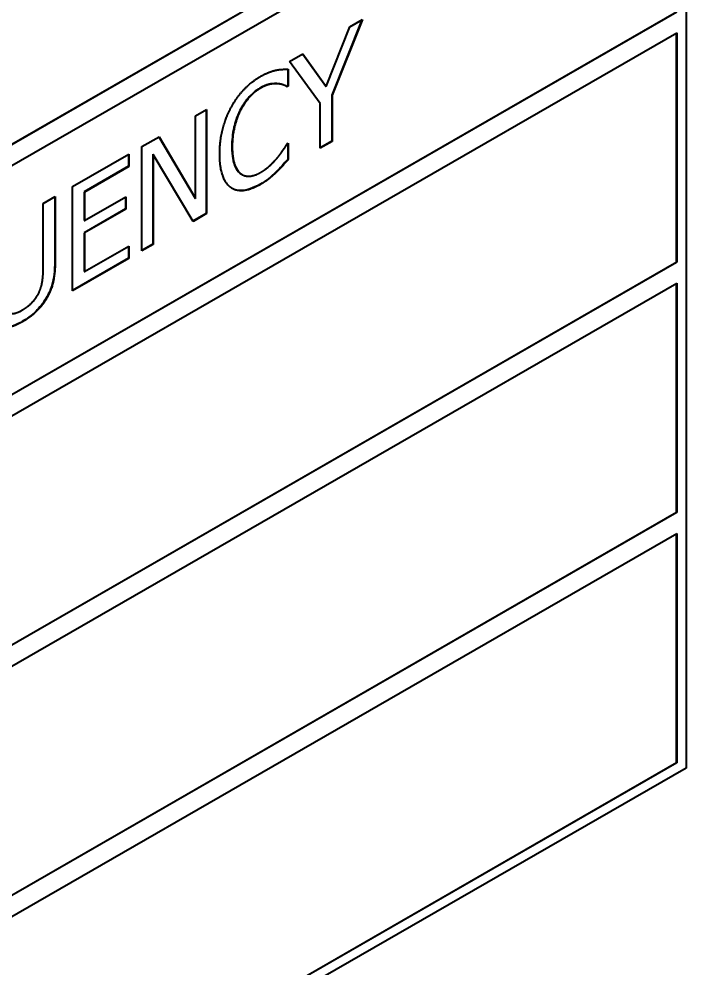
# Model space of a CAD drawing. Header units: millimetres. Extents: x 0 to 5945, y 0 to 4205.
# Drawn here: x 5620.78 to 5627.32, y 3419.03 to 3428.33 of the extents above; entities that cross this region are included whole.
import ezdxf

# ---------------------------------------------------------------- set-up
doc = ezdxf.new("R2010")
doc.units = ezdxf.units.MM
doc.header["$LTSCALE"] = 5
doc.layers.add('가시적인 것(ISO)', color=3, linetype='Continuous', lineweight=40)
doc.layers.add('가시적인 좁은 것(ISO)', color=3, linetype='Continuous', lineweight=35)

msp = doc.modelspace()

# ---------------------------------------------------------------- linework, layer by layer
at = {"layer": '가시적인 것(ISO)'}
for p, q in [((5627.3165, 3440.606), (5627.3165, 3420.9849)), ((5611.495, 3421.7907), (5627.2246, 3430.8488)), ((5627.2282, 3430.8467), (5611.495, 3421.7866)), ((5611.495, 3421.5822), (5627.2282, 3430.6423)), ((5611.495, 3419.3381), (5627.2246, 3428.3961)), ((5627.2282, 3428.3941), (5611.495, 3419.334)), ((5623.7912, 3427.6646), (5624.0233, 3428.2479)), ((5624.1423, 3428.3164), (5623.8457, 3427.58)), ((5624.1479, 3428.3197), (5623.8492, 3427.5779)), ((5624.0233, 3428.2479), (5624.1479, 3428.3197)), ((5611.495, 3419.1296), (5627.2282, 3428.1897)), ((5627.2246, 3425.9435), (5627.2246, 3428.1877)), ((5627.2282, 3428.1897), (5627.2282, 3425.9414)), ((5623.4331, 3427.908), (5623.5634, 3427.9831)), ((5623.562, 3427.9823), (5623.7877, 3427.6666)), ((5623.5634, 3427.9831), (5623.7912, 3427.6646)), ((5623.7318, 3427.4962), (5623.4331, 3427.908)), ((5623.4159, 3427.8324), (5623.4159, 3427.6704)), ((5623.4195, 3427.8323), (5623.4195, 3427.6683)), ((5623.4159, 3427.6704), (5623.4066, 3427.665)), ((5623.4066, 3427.665), (5623.4102, 3427.663)), ((5623.4195, 3427.6683), (5623.4102, 3427.663)), ((5623.4159, 3427.6704), (5623.4195, 3427.6683)), ((5623.7877, 3427.6666), (5623.7912, 3427.6646)), ((5623.7318, 3427.0581), (5623.7318, 3427.4962)), ((5623.8457, 3427.58), (5623.8457, 3427.1278)), ((5623.8457, 3427.58), (5623.8492, 3427.5779)), ((5623.8492, 3427.5779), (5623.8492, 3427.1258)), ((5622.5105, 3427.3768), (5622.6201, 3427.4399)), ((5622.6166, 3427.4378), (5622.6166, 3426.42)), ((5622.6201, 3427.4399), (5622.6201, 3426.418)), ((5622.5105, 3426.5677), (5622.5105, 3427.3768)), ((5621.9876, 3427.0757), (5622.1545, 3427.1718)), ((5622.1528, 3427.1708), (5622.507, 3426.5697)), ((5622.1545, 3427.1718), (5622.5105, 3426.5677)), ((5623.8457, 3427.1278), (5623.7318, 3427.0622)), ((5623.8492, 3427.1258), (5623.7318, 3427.0581)), ((5623.8457, 3427.1278), (5623.8492, 3427.1258)), ((5621.9876, 3426.0537), (5621.9876, 3427.0757)), ((5623.4109, 3427.1052), (5623.4195, 3427.1102)), ((5623.4159, 3427.1081), (5623.4159, 3426.9499)), ((5623.4195, 3427.1102), (5623.4195, 3426.9478)), ((5621.3057, 3426.683), (5621.8587, 3427.0014)), ((5621.8552, 3426.9994), (5621.8552, 3426.8826)), ((5621.8587, 3427.0014), (5621.8587, 3426.8805)), ((5622.0937, 3427), (5622.0937, 3426.1189)), ((5622.0937, 3427), (5622.0972, 3426.998)), ((5622.4883, 3426.3421), (5622.0972, 3426.998)), ((5622.0972, 3426.998), (5622.0972, 3426.1168)), ((5623.4159, 3426.9499), (5623.4195, 3426.9478)), ((5621.8552, 3426.8826), (5621.4197, 3426.6318)), ((5621.8587, 3426.8805), (5621.4232, 3426.6297)), ((5621.8552, 3426.8826), (5621.8587, 3426.8805)), ((5622.9646, 3426.803), (5622.9681, 3426.8009)), ((5623.2985, 3426.8243), (5623.302, 3426.8222)), ((5621.3057, 3425.6611), (5621.3057, 3426.683)), ((5621.02, 3426.5184), (5621.1374, 3426.5861)), ((5621.1339, 3426.584), (5621.1339, 3425.9504)), ((5621.1374, 3426.5861), (5621.1374, 3425.9484)), ((5621.4197, 3426.6318), (5621.4232, 3426.6297)), ((5621.4197, 3426.6318), (5621.4197, 3426.3519)), ((5621.4232, 3426.6297), (5621.4232, 3426.3498)), ((5621.4232, 3426.3498), (5621.8293, 3426.5837)), ((5621.8258, 3426.5817), (5621.8258, 3426.4648)), ((5621.8293, 3426.5837), (5621.8293, 3426.4628)), ((5622.507, 3426.5697), (5622.5105, 3426.5677)), ((5621.02, 3425.8774), (5621.02, 3426.5184)), ((5621.8258, 3426.4648), (5621.4197, 3426.2309)), ((5621.8293, 3426.4628), (5621.4232, 3426.2289)), ((5621.8258, 3426.4648), (5621.8293, 3426.4628)), ((5622.6166, 3426.42), (5622.4865, 3426.3451)), ((5622.6201, 3426.418), (5622.4883, 3426.3421)), ((5622.6166, 3426.42), (5622.6201, 3426.418)), ((5621.4197, 3426.3519), (5621.4232, 3426.3498)), ((5621.4197, 3426.2309), (5621.4232, 3426.2289)), ((5621.4197, 3426.2309), (5621.4197, 3425.8517)), ((5621.4232, 3426.2289), (5621.4232, 3425.8496)), ((5621.4232, 3425.8496), (5621.8587, 3426.1004)), ((5621.8552, 3426.0984), (5621.8552, 3425.9815)), ((5621.8587, 3426.1004), (5621.8587, 3425.9795)), ((5622.0937, 3426.1189), (5621.9876, 3426.0578)), ((5622.0972, 3426.1168), (5621.9876, 3426.0537)), ((5622.0937, 3426.1189), (5622.0972, 3426.1168)), ((5611.495, 3416.8854), (5627.2246, 3425.9435)), ((5627.2282, 3425.9414), (5611.495, 3416.8813)), ((5621.8552, 3425.9815), (5621.3057, 3425.6651)), ((5621.8587, 3425.9795), (5621.3057, 3425.6611)), ((5621.8552, 3425.9815), (5621.8587, 3425.9795)), ((5627.2246, 3425.9435), (5627.2282, 3425.9414)), ((5621.4197, 3425.8517), (5621.4232, 3425.8496)), ((5611.495, 3416.677), (5627.2282, 3425.7371)), ((5627.2246, 3423.4908), (5627.2246, 3425.735)), ((5627.2282, 3425.7371), (5627.2282, 3423.4888)), ((5611.495, 3414.4328), (5627.2246, 3423.4908)), ((5627.2282, 3423.4888), (5611.495, 3414.4287)), ((5627.2246, 3423.4908), (5627.2282, 3423.4888)), ((5611.495, 3414.2243), (5627.2282, 3423.2844)), ((5627.2246, 3421.0382), (5627.2246, 3423.2824)), ((5627.2282, 3423.2844), (5627.2282, 3421.0362)), ((5627.3165, 3420.9849), (5611.4066, 3411.823)), ((5611.495, 3411.9801), (5627.2246, 3421.0382)), ((5627.2282, 3421.0362), (5611.495, 3411.9761)), ((5627.2246, 3421.0382), (5627.2282, 3421.0362))]:
    msp.add_line(p, q, dxfattribs=at)
for points, degree in [([(5623.1466, 3427.7613), (5623.191, 3427.7868), (5623.2691, 3427.8169), (5623.302, 3427.8243)], 2), ([(5623.302, 3427.8243), (5623.3307, 3427.83), (5623.3901, 3427.8336), (5623.4195, 3427.8323)], 2), ([(5622.8594, 3427.4551), (5622.9124, 3427.5543), (5623.057, 3427.7097), (5623.1466, 3427.7613)], 2), ([(5623.3106, 3427.6909), (5623.2769, 3427.6931), (5623.1974, 3427.6746), (5623.1459, 3427.6449)], 2), ([(5623.4102, 3427.663), (5623.3944, 3427.6705), (5623.3457, 3427.6888), (5623.3106, 3427.6909)], 2), ([(5623.1459, 3427.6449), (5623.0893, 3427.6123), (5622.9883, 3427.5003), (5622.9503, 3427.4271)], 2), ([(5622.749, 3427.0023), (5622.749, 3427.1307), (5622.8056, 3427.3538), (5622.8594, 3427.4551)], 2), ([(5622.9503, 3427.4271), (5622.9131, 3427.3535), (5622.8715, 3427.1714), (5622.8715, 3427.0729)], 2), ([(5622.8715, 3427.0729), (5622.8715, 3426.9677), (5622.9152, 3426.8413), (5622.9532, 3426.811)], 2), ([(5623.317, 3426.9692), (5623.3493, 3427.0093), (5623.3973, 3427.0816), (5623.4109, 3427.1052)], 2), ([(5622.8601, 3426.6721), (5622.8071, 3426.7078), (5622.749, 3426.8731), (5622.749, 3427.0023)], 2), ([(5623.1459, 3426.8201), (5623.1967, 3426.8494), (5623.2834, 3426.9283), (5623.317, 3426.9692)], 2), ([(5623.4195, 3426.9478), (5623.3901, 3426.9152), (5623.3385, 3426.8565), (5623.302, 3426.8222)], 2), ([(5622.9496, 3426.813), (5622.9544, 3426.8093), (5622.9594, 3426.8059), (5622.9646, 3426.803)], 3), ([(5622.9532, 3426.811), (5622.9904, 3426.7819), (5623.09, 3426.7879), (5623.1459, 3426.8201)], 2), ([(5623.302, 3426.8222), (5623.2633, 3426.785), (5623.1974, 3426.7322), (5623.1444, 3426.7017)], 2), ([(5623.1444, 3426.7017), (5623.0585, 3426.6522), (5622.9131, 3426.6355), (5622.8601, 3426.6721)], 2), ([(5621.1374, 3425.9484), (5621.1374, 3425.8416), (5621.1002, 3425.6677), (5621.0529, 3425.5883)], 2), ([(5620.982, 3425.6527), (5621.0042, 3425.7044), (5621.02, 3425.8087), (5621.02, 3425.8774)], 2), ([(5620.8172, 3425.4742), (5620.8724, 3425.5059), (5620.9584, 3425.5977), (5620.982, 3425.6527)], 2), ([(5621.0529, 3425.5883), (5621.0106, 3425.516), (5620.8989, 3425.4052), (5620.8172, 3425.3582)], 2), ([(5620.6532, 3425.4633), (5620.6769, 3425.4356), (5620.7585, 3425.4403), (5620.8172, 3425.4742)], 2), ([(5620.8172, 3425.3582), (5620.7392, 3425.3133), (5620.6231, 3425.2936), (5620.5823, 3425.3173)], 2)]:
    msp.add_open_spline(points, degree=degree, dxfattribs=at)
for points, knots in [([(5623.3071, 3427.693), (5623.2755, 3427.695), (5623.2478, 3427.6892), (5623.2044, 3427.6791), (5623.1729, 3427.6645), (5623.1423, 3427.647)], [-0.03844355, -0.03844355, -0.03844355, -0.03844355, -0.02591263, -0.02591263, 0, 0, 0, 0]), ([(5623.4066, 3427.665), (5623.3936, 3427.6712), (5623.3801, 3427.6765), (5623.3484, 3427.6885), (5623.3276, 3427.6917), (5623.3071, 3427.693)], [-0.0348063, -0.0348063, -0.0348063, -0.0348063, -0.0198818, -0.0198818, 0, 0, 0, 0]), ([(5623.1423, 3427.647), (5623.1223, 3427.6354), (5623.1024, 3427.6214), (5623.0605, 3427.5858), (5623.0418, 3427.5662), (5622.996, 3427.513), (5622.9694, 3427.4728), (5622.9468, 3427.4292)], [-0.05575406, -0.05575406, -0.05575406, -0.05575406, -0.04354167, -0.04354167, -0.02953823, -0.02953823, 0, 0, 0, 0]), ([(5622.9468, 3427.4292), (5622.9163, 3427.3689), (5622.899, 3427.3095), (5622.8737, 3427.1986), (5622.868, 3427.1347), (5622.868, 3427.0749)], [-0.07384393, -0.07384393, -0.07384393, -0.07384393, -0.04388733, -0.04388733, 0, 0, 0, 0]), ([(5622.868, 3427.0749), (5622.868, 3426.9755), (5622.8826, 3426.9243), (5622.9074, 3426.8609), (5622.9253, 3426.8325), (5622.9496, 3426.813)], [-0.06072561, -0.06072561, -0.06072561, -0.06072561, -0.03211034, -0.03211034, 0, 0, 0, 0]), ([(5623.4159, 3426.9499), (5623.3975, 3426.9294), (5623.3791, 3426.9087), (5623.3412, 3426.8656), (5623.3192, 3426.8437), (5623.2985, 3426.8243)], [-0.03564815, -0.03564815, -0.03564815, -0.03564815, -0.01842159, -0.01842159, 0, 0, 0, 0]), ([(5623.2985, 3426.8243), (5623.275, 3426.8017), (5623.2511, 3426.7801), (5623.2016, 3426.7404), (5623.1706, 3426.7208), (5623.1409, 3426.7037)], [-0.04951884, -0.04951884, -0.04951884, -0.04951884, -0.02524297, -0.02524297, 0, 0, 0, 0]), ([(5623.1409, 3426.7037), (5623.1098, 3426.6858), (5623.0789, 3426.6713), (5623.0196, 3426.6514), (5622.9911, 3426.6456), (5622.9291, 3426.6431), (5622.8976, 3426.6503), (5622.8699, 3426.6658)], [-0.08970536, -0.08970536, -0.08970536, -0.08970536, -0.06354156, -0.06354156, -0.03867003, -0.03867003, -0.00547756, -0.00547756, -0.00547756, -0.00547756]), ([(5621.1339, 3425.9504), (5621.1339, 3425.9096), (5621.1318, 3425.8664), (5621.1191, 3425.7646), (5621.1083, 3425.727), (5621.0904, 3425.6693), (5621.0725, 3425.6292), (5621.0494, 3425.5904)], [-0.04603098, -0.04603098, -0.04603098, -0.04603098, -0.03795406, -0.03795406, -0.02712384, -0.02712384, 0, 0, 0, 0]), ([(5621.0494, 3425.5904), (5621.0354, 3425.5665), (5621.0202, 3425.5438), (5620.983, 3425.4954), (5620.9645, 3425.4758), (5620.9083, 3425.4201), (5620.8592, 3425.3864), (5620.8137, 3425.3603)], [-0.06002364, -0.06002364, -0.06002364, -0.06002364, -0.05048049, -0.05048049, -0.03855798, -0.03855798, 0, 0, 0, 0]), ([(5620.8137, 3425.3603), (5620.7859, 3425.3442), (5620.7577, 3425.3302), (5620.7061, 3425.3111), (5620.6827, 3425.3051), (5620.6301, 3425.3007), (5620.6032, 3425.3056), (5620.5799, 3425.3187)], [-0.07265851, -0.07265851, -0.07265851, -0.07265851, -0.04900249, -0.04900249, -0.02818557, -0.02818557, -0.00045948, -0.00045948, -0.00045948, -0.00045948])]:
    msp.add_open_spline(points, degree=3, knots=knots, dxfattribs=at)
at = {"layer": '가시적인 좁은 것(ISO)'}
for p, q in [((5623.3071, 3427.693), (5623.3106, 3427.6909)), ((5623.1423, 3427.647), (5623.1459, 3427.6449)), ((5622.9468, 3427.4292), (5622.9503, 3427.4271)), ((5622.868, 3427.0749), (5622.8715, 3427.0729)), ((5622.9496, 3426.813), (5622.9532, 3426.811)), ((5623.1409, 3426.7037), (5623.1444, 3426.7017)), ((5621.1339, 3425.9504), (5621.1374, 3425.9484)), ((5621.0494, 3425.5904), (5621.0529, 3425.5883)), ((5620.8137, 3425.3603), (5620.8172, 3425.3582))]:
    msp.add_line(p, q, dxfattribs=at)

doc.saveas('drawing.dxf')
